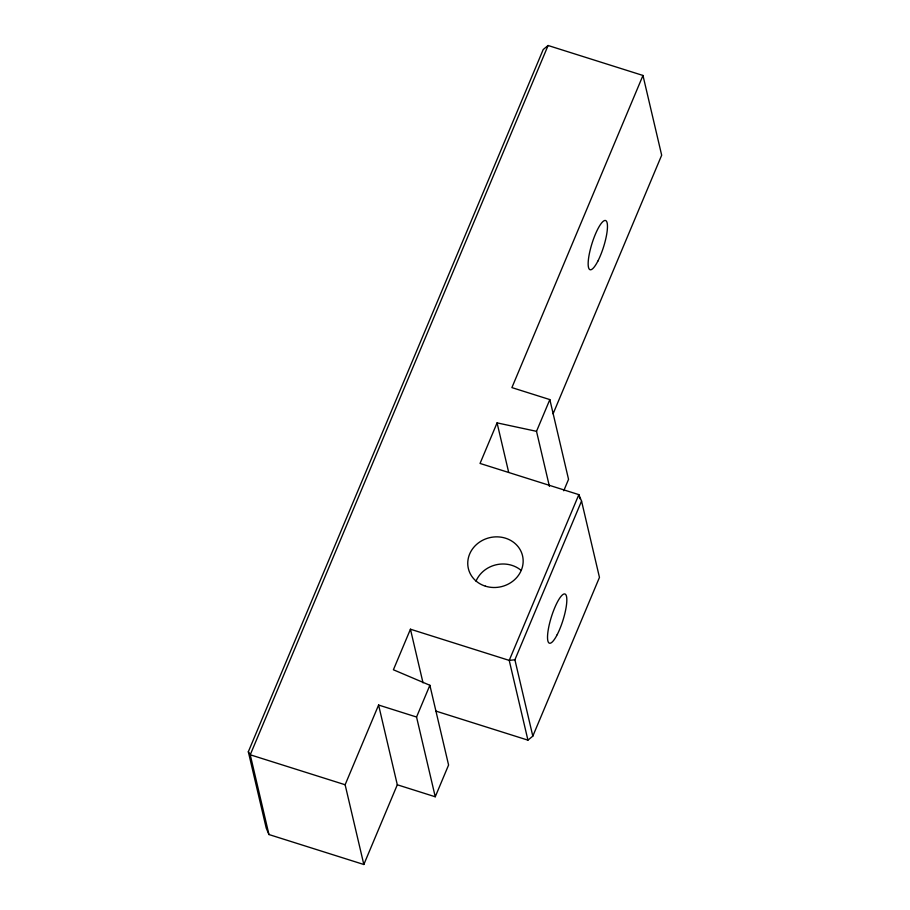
<?xml version="1.0" encoding="UTF-8"?>
<svg xmlns="http://www.w3.org/2000/svg" width="910" height="910" viewBox="0 0 910 910"><rect width="100%" height="100%" fill="white"/><g stroke="black" fill="none" stroke-linecap="round" stroke-linejoin="round"><path stroke-width="1.36" d="M397.306 784.784L435.253 796.773L416.552 717.023L378.594 705.034L397.306 784.784L363.829 864.5L268.95 834.538L266.232 828.111L248.328 751.762L543.213 49.527L548.093 45.5L642.972 75.462L661.672 155.212L553.087 413.811M548.093 45.5L250.239 754.788L268.95 834.538M363.829 864.5L345.129 784.75L378.594 705.034M549.413 486.338L536.513 431.329L497.076 422.877L480.048 463.44L578.84 494.63L581.547 501.057L514.901 659.773L509.225 660.398L410.444 629.208L393.404 669.771L429.873 685.276L448.584 765.026L435.253 796.773M642.972 75.462L511.898 387.603L549.845 399.592L568.545 479.342L563.756 490.763M416.552 717.023L429.873 685.276M536.513 431.329L549.845 399.592M435.913 711.097L527.937 740.148L532.816 736.133L599.462 577.406L581.547 501.057M345.129 784.75L250.239 754.788L248.328 751.762M579.807 498.76L578.84 494.63L509.225 660.398L527.937 740.148M497.076 422.877L508.69 472.381M514.901 659.773L532.816 736.133M410.444 629.208L423.013 682.83M476.01 581.172A27.835 25.184 -13.2 0 1 520.998 570.286M557.193 634.668A25.787 6.029 -72.5 0 0 565.542 594.366A25.787 6.029 -72.5 0 0 548.81 626.74A25.787 6.029 -72.5 0 0 557.193 634.668M597.824 261.204A25.787 6.029 -72.5 0 0 606.185 220.902A25.787 6.029 -72.5 0 0 589.441 253.287A25.787 6.029 -72.5 0 0 597.824 261.204M485.383 586.165A27.835 25.184 -13.2 0 0 522.841 557.238A27.835 25.184 -13.2 0 0 478.137 543.134A27.835 25.184 -13.2 0 0 485.383 586.165"/></g></svg>
